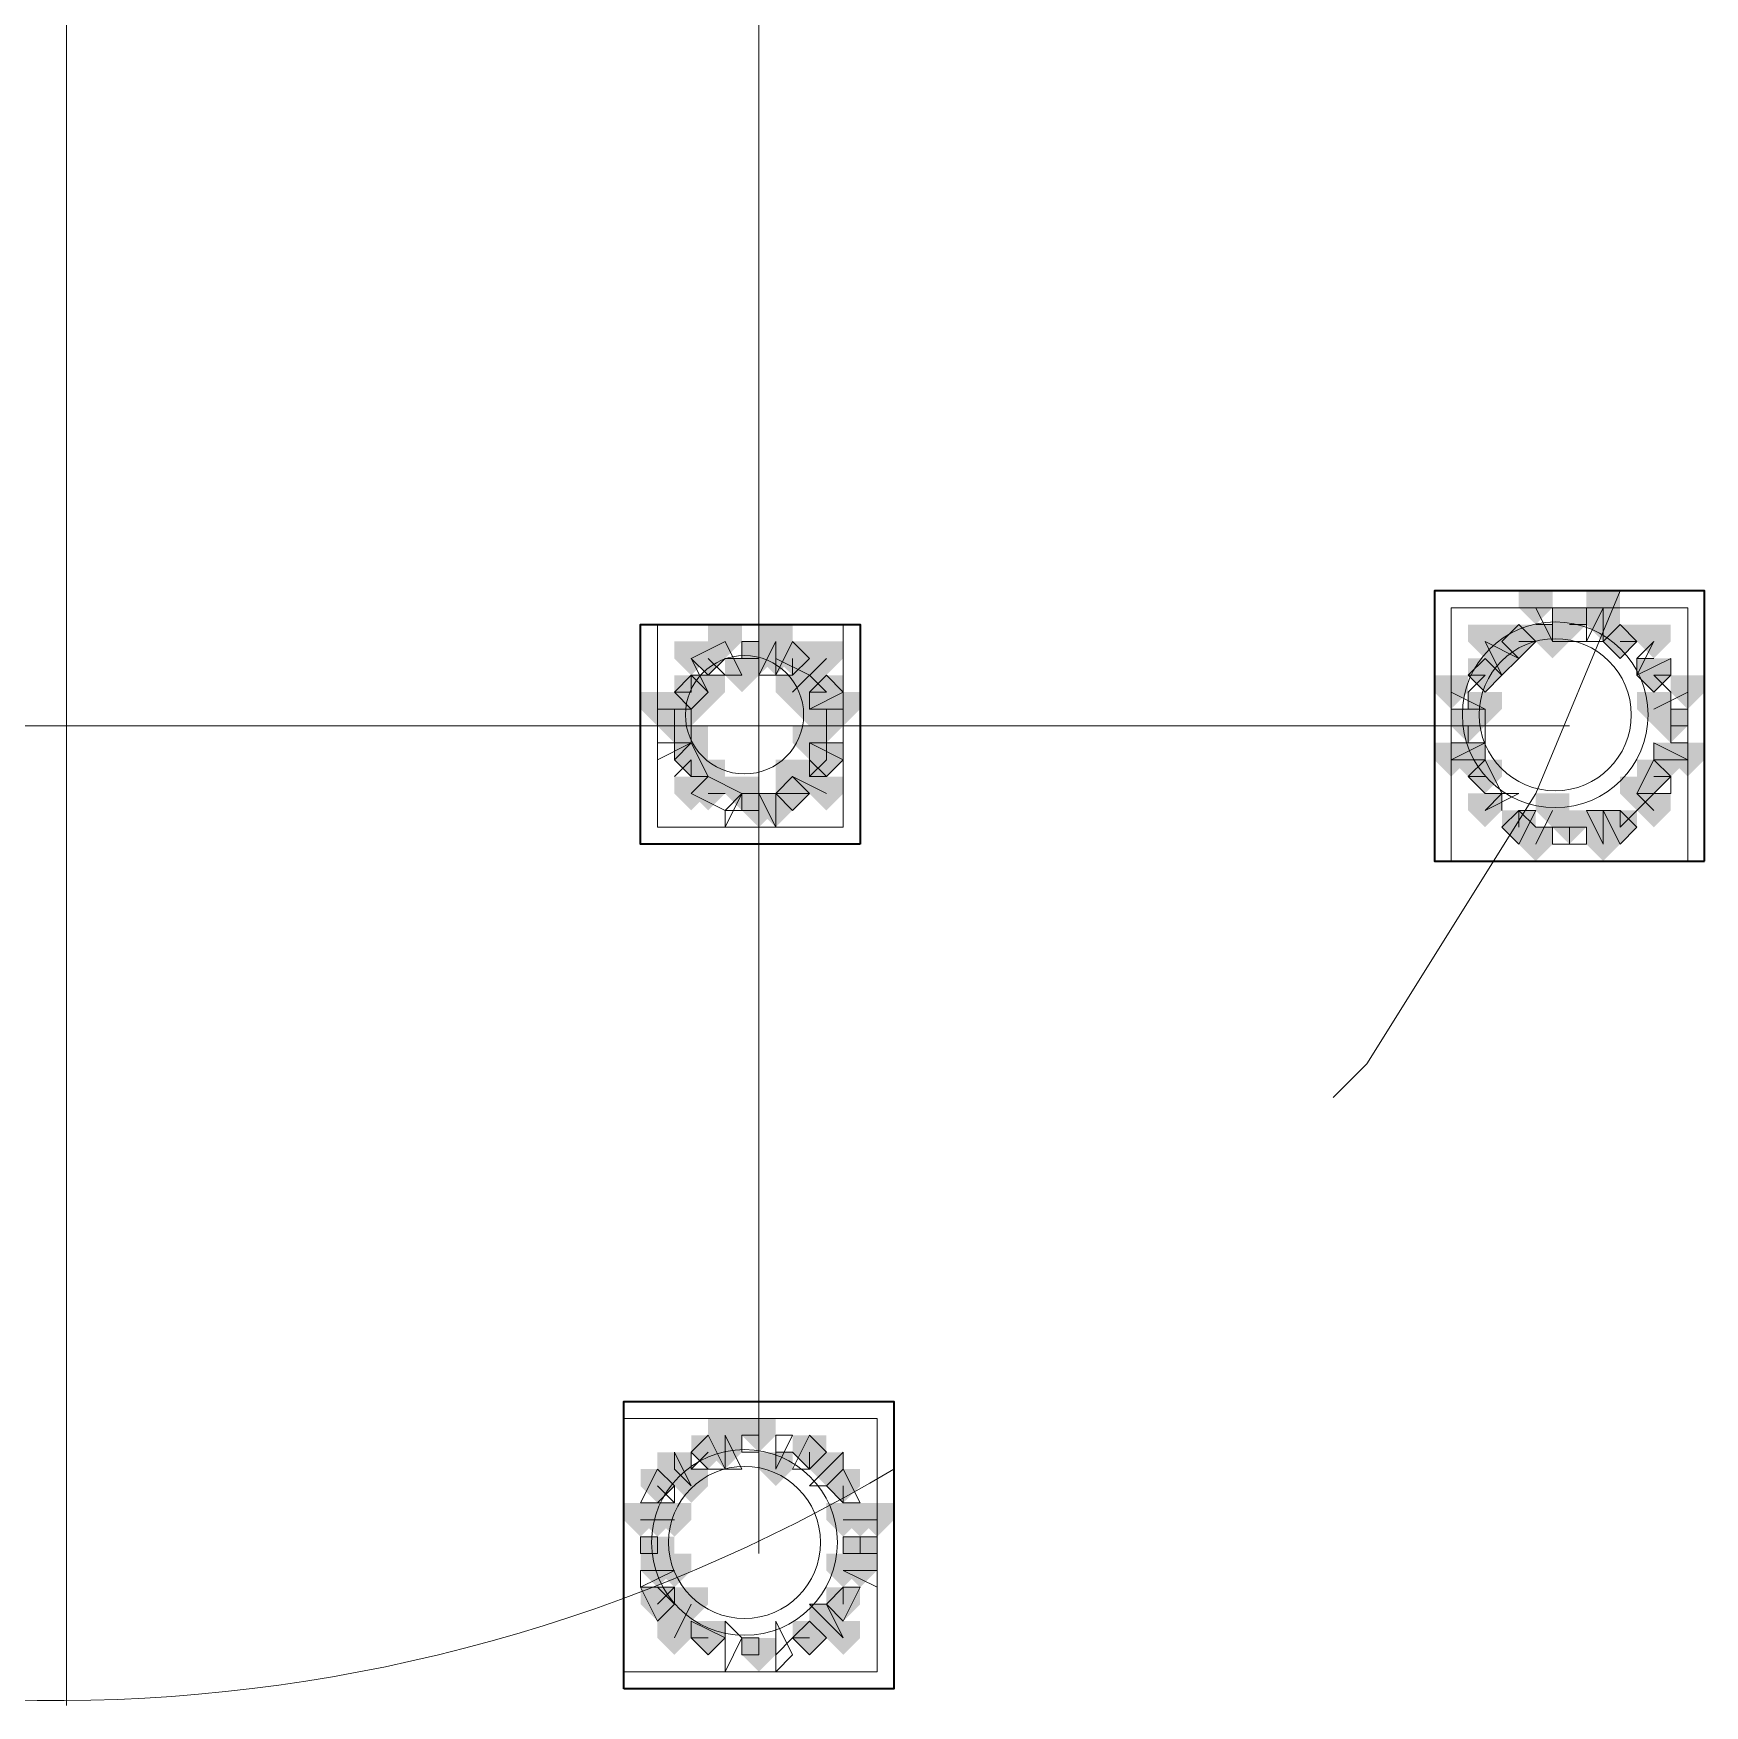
# Model space of a CAD drawing. Header units: millimetres. Extents: x 2315 to 4619, y 1334 to 1897.
# Drawn here: x 4101.92 to 4107.96, y 1548.66 to 1554.71 of the extents above; entities that cross this region are included whole.
import ezdxf

# ---------------------------------------------------------------- set-up
doc = ezdxf.new("R2010")
doc.units = ezdxf.units.MM
for name, color, linetype, true_color in [('PDF_10', 7, 'Continuous', 0x00b85c), ('PDF_AXIS', 7, 'Continuous', 0x00b85c), ('PDF_柱构件', 7, 'Continuous', 0x00b85c), ('PDF_转运站初步方案', 7, 'Continuous', 0x00b85c)]:
    doc.layers.add(name, color=color, linetype=linetype, true_color=true_color)
doc.layers.add('PDF_中心线层', color=1, linetype='Continuous')
doc.layers.add('PDF_粗实线层', color=7, linetype='Continuous')

msp = doc.modelspace()

# ---------------------------------------------------------------- hatches: boundary and pattern name
at = {"layer": 'PDF_10', "transparency": 33554559}
for points in [[(4107.4707, 1552.6298), (4107.4096, 1552.6298), (4107.4096, 1552.5687), (4107.4707, 1552.5076), (4107.5318, 1552.5687), (4107.5318, 1552.6298)], [(4107.4707, 1552.6298), (4107.4096, 1552.6298), (4107.4096, 1552.5687), (4107.4707, 1552.5076), (4107.5318, 1552.5687), (4107.5318, 1552.6298)], [(4107.4707, 1552.6298), (4107.4096, 1552.6298), (4107.4096, 1552.5687), (4107.4707, 1552.5076), (4107.5318, 1552.5687), (4107.5318, 1552.6298)], [(4107.2875, 1552.5687), (4107.2264, 1552.5687), (4107.2264, 1552.5076), (4107.2875, 1552.4466), (4107.3486, 1552.5076), (4107.3486, 1552.5687)], [(4107.2875, 1552.5687), (4107.2264, 1552.5687), (4107.2264, 1552.5076), (4107.2875, 1552.4466), (4107.3486, 1552.5076), (4107.3486, 1552.5687)], [(4107.2875, 1552.5687), (4107.2264, 1552.5687), (4107.2264, 1552.5076), (4107.2875, 1552.4466), (4107.3486, 1552.5076), (4107.3486, 1552.5687)], [(4107.654, 1552.5687), (4107.5929, 1552.5687), (4107.5929, 1552.5076), (4107.654, 1552.4466), (4107.715, 1552.5076), (4107.715, 1552.5687)], [(4107.654, 1552.5687), (4107.5929, 1552.5687), (4107.5929, 1552.5076), (4107.654, 1552.4466), (4107.715, 1552.5076), (4107.715, 1552.5687)], [(4107.654, 1552.5687), (4107.5929, 1552.5687), (4107.5929, 1552.5076), (4107.654, 1552.4466), (4107.715, 1552.5076), (4107.715, 1552.5687)], [(4104.3556, 1552.5076), (4104.2945, 1552.5076), (4104.2945, 1552.4466), (4104.3556, 1552.3855), (4104.4167, 1552.4466), (4104.4167, 1552.5076)], [(4104.3556, 1552.5076), (4104.2945, 1552.5076), (4104.2945, 1552.4466), (4104.3556, 1552.3855), (4104.4167, 1552.4466), (4104.4167, 1552.5076)], [(4104.5388, 1552.5076), (4104.4777, 1552.5076), (4104.4777, 1552.4466), (4104.5388, 1552.3855), (4104.5999, 1552.4466), (4104.5999, 1552.5076)], [(4104.5388, 1552.5076), (4104.4777, 1552.5076), (4104.4777, 1552.4466), (4104.5388, 1552.3855), (4104.5999, 1552.4466), (4104.5999, 1552.5076)], [(4104.661, 1552.5076), (4104.5999, 1552.5076), (4104.5999, 1552.4466), (4104.661, 1552.3855), (4104.7221, 1552.4466), (4104.7221, 1552.5076)], [(4104.661, 1552.5076), (4104.5999, 1552.5076), (4104.5999, 1552.4466), (4104.661, 1552.3855), (4104.7221, 1552.4466), (4104.7221, 1552.5076)], [(4107.1653, 1552.4466), (4107.1042, 1552.4466), (4107.1042, 1552.3855), (4107.1653, 1552.3244), (4107.2264, 1552.3855), (4107.2264, 1552.4466)], [(4107.1653, 1552.4466), (4107.1042, 1552.4466), (4107.1042, 1552.3855), (4107.1653, 1552.3244), (4107.2264, 1552.3855), (4107.2264, 1552.4466)], [(4107.7761, 1552.4466), (4107.715, 1552.4466), (4107.715, 1552.3855), (4107.7761, 1552.3244), (4107.8372, 1552.3855), (4107.8372, 1552.4466)], [(4107.7761, 1552.4466), (4107.715, 1552.4466), (4107.715, 1552.3855), (4107.7761, 1552.3244), (4107.8372, 1552.3855), (4107.8372, 1552.4466)], [(4104.2945, 1552.3855), (4104.2334, 1552.3855), (4104.2334, 1552.3244), (4104.2945, 1552.2633), (4104.3556, 1552.3244), (4104.3556, 1552.3855)], [(4104.2945, 1552.3855), (4104.2334, 1552.3855), (4104.2334, 1552.3244), (4104.2945, 1552.2633), (4104.3556, 1552.3244), (4104.3556, 1552.3855)], [(4104.7832, 1552.3855), (4104.7221, 1552.3855), (4104.7221, 1552.3244), (4104.7832, 1552.2633), (4104.8442, 1552.3244), (4104.8442, 1552.3855)], [(4104.7832, 1552.3855), (4104.7221, 1552.3855), (4104.7221, 1552.3244), (4104.7832, 1552.2633), (4104.8442, 1552.3244), (4104.8442, 1552.3855)], [(4104.2334, 1552.2633), (4104.1723, 1552.2633), (4104.1723, 1552.2022), (4104.2334, 1552.1412), (4104.2945, 1552.2022), (4104.2945, 1552.2633)], [(4104.2334, 1552.2633), (4104.1723, 1552.2633), (4104.1723, 1552.2022), (4104.2334, 1552.1412), (4104.2945, 1552.2022), (4104.2945, 1552.2633)], [(4104.7832, 1552.2633), (4104.7221, 1552.2633), (4104.7221, 1552.2022), (4104.7832, 1552.1412), (4104.8442, 1552.2022), (4104.8442, 1552.2633)], [(4104.7832, 1552.2633), (4104.7221, 1552.2633), (4104.7221, 1552.2022), (4104.7832, 1552.1412), (4104.8442, 1552.2022), (4104.8442, 1552.2633)], [(4107.1042, 1552.2633), (4107.0432, 1552.2633), (4107.0432, 1552.2022), (4107.1042, 1552.1412), (4107.1653, 1552.2022), (4107.1653, 1552.2633)], [(4107.1042, 1552.2633), (4107.0432, 1552.2633), (4107.0432, 1552.2022), (4107.1042, 1552.1412), (4107.1653, 1552.2022), (4107.1653, 1552.2633)], [(4107.1042, 1552.2633), (4107.0432, 1552.2633), (4107.0432, 1552.2022), (4107.1042, 1552.1412), (4107.1653, 1552.2022), (4107.1653, 1552.2633)], [(4107.8372, 1552.2633), (4107.7761, 1552.2633), (4107.7761, 1552.2022), (4107.8372, 1552.1412), (4107.8983, 1552.2022), (4107.8983, 1552.2633)], [(4107.8372, 1552.2633), (4107.7761, 1552.2633), (4107.7761, 1552.2022), (4107.8372, 1552.1412), (4107.8983, 1552.2022), (4107.8983, 1552.2633)], [(4104.2945, 1552.1412), (4104.2334, 1552.1412), (4104.2334, 1552.0801), (4104.2945, 1552.019), (4104.3556, 1552.0801), (4104.3556, 1552.1412)], [(4104.2945, 1552.1412), (4104.2334, 1552.1412), (4104.2334, 1552.0801), (4104.2945, 1552.019), (4104.3556, 1552.0801), (4104.3556, 1552.1412)], [(4104.7832, 1552.1412), (4104.7221, 1552.1412), (4104.7221, 1552.0801), (4104.7832, 1552.019), (4104.8442, 1552.0801), (4104.8442, 1552.1412)], [(4104.7832, 1552.1412), (4104.7221, 1552.1412), (4104.7221, 1552.0801), (4104.7832, 1552.019), (4104.8442, 1552.0801), (4104.8442, 1552.1412)], [(4107.1653, 1552.0801), (4107.1042, 1552.0801), (4107.1042, 1552.019), (4107.1653, 1551.9579), (4107.2264, 1552.019), (4107.2264, 1552.0801)], [(4107.1653, 1552.0801), (4107.1042, 1552.0801), (4107.1042, 1552.019), (4107.1653, 1551.9579), (4107.2264, 1552.019), (4107.2264, 1552.0801)], [(4107.7761, 1552.0801), (4107.715, 1552.0801), (4107.715, 1552.019), (4107.7761, 1551.9579), (4107.8372, 1552.019), (4107.8372, 1552.0801)], [(4107.7761, 1552.0801), (4107.715, 1552.0801), (4107.715, 1552.019), (4107.7761, 1551.9579), (4107.8372, 1552.019), (4107.8372, 1552.0801)], [(4104.3556, 1552.019), (4104.2945, 1552.019), (4104.2945, 1551.9579), (4104.3556, 1551.8968), (4104.4167, 1551.9579), (4104.4167, 1552.019)], [(4104.3556, 1552.019), (4104.2945, 1552.019), (4104.2945, 1551.9579), (4104.3556, 1551.8968), (4104.4167, 1551.9579), (4104.4167, 1552.019)], [(4104.661, 1552.019), (4104.5999, 1552.019), (4104.5999, 1551.9579), (4104.661, 1551.8968), (4104.7221, 1551.9579), (4104.7221, 1552.019)], [(4104.661, 1552.019), (4104.5999, 1552.019), (4104.5999, 1551.9579), (4104.661, 1551.8968), (4104.7221, 1551.9579), (4104.7221, 1552.019)], [(4104.661, 1552.019), (4104.5999, 1552.019), (4104.5999, 1551.9579), (4104.661, 1551.8968), (4104.7221, 1551.9579), (4104.7221, 1552.019)], [(4104.5388, 1551.9579), (4104.4777, 1551.9579), (4104.4777, 1551.8968), (4104.5388, 1551.8357), (4104.5999, 1551.8968), (4104.5999, 1551.9579)], [(4104.5388, 1551.9579), (4104.4777, 1551.9579), (4104.4777, 1551.8968), (4104.5388, 1551.8357), (4104.5999, 1551.8968), (4104.5999, 1551.9579)], [(4107.2875, 1551.8968), (4107.2264, 1551.8968), (4107.2264, 1551.8357), (4107.2875, 1551.7747), (4107.3486, 1551.8357), (4107.3486, 1551.8968)], [(4107.2875, 1551.8968), (4107.2264, 1551.8968), (4107.2264, 1551.8357), (4107.2875, 1551.7747), (4107.3486, 1551.8357), (4107.3486, 1551.8968)], [(4107.4707, 1551.8968), (4107.4096, 1551.8968), (4107.4096, 1551.8357), (4107.4707, 1551.7747), (4107.5318, 1551.8357), (4107.5318, 1551.8968)], [(4107.4707, 1551.8968), (4107.4096, 1551.8968), (4107.4096, 1551.8357), (4107.4707, 1551.7747), (4107.5318, 1551.8357), (4107.5318, 1551.8968)], [(4107.654, 1551.8968), (4107.5929, 1551.8968), (4107.5929, 1551.8357), (4107.654, 1551.7747), (4107.715, 1551.8357), (4107.715, 1551.8968)], [(4107.654, 1551.8968), (4107.5929, 1551.8968), (4107.5929, 1551.8357), (4107.654, 1551.7747), (4107.715, 1551.8357), (4107.715, 1551.8968)], [(4104.5388, 1549.6979), (4104.4777, 1549.6979), (4104.4777, 1549.6368), (4104.5388, 1549.5757), (4104.5999, 1549.6368), (4104.5999, 1549.6979)], [(4104.5388, 1549.6979), (4104.4777, 1549.6979), (4104.4777, 1549.6368), (4104.5388, 1549.5757), (4104.5999, 1549.6368), (4104.5999, 1549.6979)], [(4104.3556, 1549.6368), (4104.2945, 1549.6368), (4104.2945, 1549.5757), (4104.3556, 1549.5147), (4104.4167, 1549.5757), (4104.4167, 1549.6368)], [(4104.3556, 1549.6368), (4104.2945, 1549.6368), (4104.2945, 1549.5757), (4104.3556, 1549.5147), (4104.4167, 1549.5757), (4104.4167, 1549.6368)], [(4104.7221, 1549.6368), (4104.661, 1549.6368), (4104.661, 1549.5757), (4104.7221, 1549.5147), (4104.7832, 1549.5757), (4104.7832, 1549.6368)], [(4104.7221, 1549.6368), (4104.661, 1549.6368), (4104.661, 1549.5757), (4104.7221, 1549.5147), (4104.7832, 1549.5757), (4104.7832, 1549.6368)], [(4104.1723, 1549.5147), (4104.1113, 1549.5147), (4104.1113, 1549.4536), (4104.1723, 1549.3925), (4104.2334, 1549.4536), (4104.2334, 1549.5147)], [(4104.1723, 1549.5147), (4104.1113, 1549.5147), (4104.1113, 1549.4536), (4104.1723, 1549.3925), (4104.2334, 1549.4536), (4104.2334, 1549.5147)], [(4104.8442, 1549.5147), (4104.7832, 1549.5147), (4104.7832, 1549.4536), (4104.8442, 1549.3925), (4104.9053, 1549.4536), (4104.9053, 1549.5147)], [(4104.8442, 1549.5147), (4104.7832, 1549.5147), (4104.7832, 1549.4536), (4104.8442, 1549.3925), (4104.9053, 1549.4536), (4104.9053, 1549.5147)], [(4104.1723, 1549.2703), (4104.1113, 1549.2703), (4104.1113, 1549.2093), (4104.1723, 1549.1482), (4104.2334, 1549.2093), (4104.2334, 1549.2703)], [(4104.1723, 1549.2703), (4104.1113, 1549.2703), (4104.1113, 1549.2093), (4104.1723, 1549.1482), (4104.2334, 1549.2093), (4104.2334, 1549.2703)], [(4104.9053, 1549.2703), (4104.8442, 1549.2703), (4104.8442, 1549.2093), (4104.9053, 1549.1482), (4104.9664, 1549.2093), (4104.9664, 1549.2703)], [(4104.9053, 1549.2703), (4104.8442, 1549.2703), (4104.8442, 1549.2093), (4104.9053, 1549.1482), (4104.9664, 1549.2093), (4104.9664, 1549.2703)], [(4104.1723, 1549.0871), (4104.1113, 1549.0871), (4104.1113, 1549.026), (4104.1723, 1548.9649), (4104.2334, 1549.026), (4104.2334, 1549.0871)], [(4104.1723, 1549.0871), (4104.1113, 1549.0871), (4104.1113, 1549.026), (4104.1723, 1548.9649), (4104.2334, 1549.026), (4104.2334, 1549.0871)], [(4104.8442, 1549.0871), (4104.7832, 1549.0871), (4104.7832, 1549.026), (4104.8442, 1548.9649), (4104.9053, 1549.026), (4104.9053, 1549.0871)], [(4104.8442, 1549.0871), (4104.7832, 1549.0871), (4104.7832, 1549.026), (4104.8442, 1548.9649), (4104.9053, 1549.026), (4104.9053, 1549.0871)], [(4104.3556, 1548.9649), (4104.2945, 1548.9649), (4104.2945, 1548.9039), (4104.3556, 1548.8428), (4104.4167, 1548.9039), (4104.4167, 1548.9649)], [(4104.3556, 1548.9649), (4104.2945, 1548.9649), (4104.2945, 1548.9039), (4104.3556, 1548.8428), (4104.4167, 1548.9039), (4104.4167, 1548.9649)], [(4104.7221, 1548.9649), (4104.661, 1548.9649), (4104.661, 1548.9039), (4104.7221, 1548.8428), (4104.7832, 1548.9039), (4104.7832, 1548.9649)], [(4104.7221, 1548.9649), (4104.661, 1548.9649), (4104.661, 1548.9039), (4104.7221, 1548.8428), (4104.7832, 1548.9039), (4104.7832, 1548.9649)], [(4104.7221, 1548.9649), (4104.661, 1548.9649), (4104.661, 1548.9039), (4104.7221, 1548.8428), (4104.7832, 1548.9039), (4104.7832, 1548.9649)], [(4104.5388, 1548.9039), (4104.4777, 1548.9039), (4104.4777, 1548.8428), (4104.5388, 1548.7817), (4104.5999, 1548.8428), (4104.5999, 1548.9039)], [(4104.5388, 1548.9039), (4104.4777, 1548.9039), (4104.4777, 1548.8428), (4104.5388, 1548.7817), (4104.5999, 1548.8428), (4104.5999, 1548.9039)]]:
    msp.add_hatch(color=256, dxfattribs=at).paths.add_polyline_path(points)
at = {"layer": 'PDF_柱构件', "transparency": 33554559}
for points in [[(4107.3486, 1552.6909), (4107.2875, 1552.6909), (4107.2875, 1552.6298), (4107.3486, 1552.5687), (4107.4096, 1552.6298), (4107.4096, 1552.6909)], [(4107.5929, 1552.6909), (4107.5318, 1552.6909), (4107.5318, 1552.6298), (4107.5929, 1552.5687), (4107.654, 1552.6298), (4107.654, 1552.6909)], [(4107.5929, 1552.6298), (4107.5318, 1552.6298), (4107.5318, 1552.5687), (4107.5929, 1552.5076), (4107.654, 1552.5687), (4107.654, 1552.6298)], [(4104.4167, 1552.5687), (4104.3556, 1552.5687), (4104.3556, 1552.5076), (4104.4167, 1552.4466), (4104.4777, 1552.5076), (4104.4777, 1552.5687)], [(4104.5999, 1552.5687), (4104.5388, 1552.5687), (4104.5388, 1552.5076), (4104.5999, 1552.4466), (4104.661, 1552.5076), (4104.661, 1552.5687)], [(4107.1653, 1552.5687), (4107.1042, 1552.5687), (4107.1042, 1552.5076), (4107.1653, 1552.4466), (4107.2264, 1552.5076), (4107.2264, 1552.5687)], [(4107.4096, 1552.5687), (4107.3486, 1552.5687), (4107.3486, 1552.5076), (4107.4096, 1552.4466), (4107.4707, 1552.5076), (4107.4707, 1552.5687)], [(4107.7761, 1552.5687), (4107.715, 1552.5687), (4107.715, 1552.5076), (4107.7761, 1552.4466), (4107.8372, 1552.5076), (4107.8372, 1552.5687)], [(4104.2945, 1552.5076), (4104.2334, 1552.5076), (4104.2334, 1552.4466), (4104.2945, 1552.3855), (4104.3556, 1552.4466), (4104.3556, 1552.5076)], [(4104.5999, 1552.5076), (4104.5388, 1552.5076), (4104.5388, 1552.4466), (4104.5999, 1552.3855), (4104.661, 1552.4466), (4104.661, 1552.5076)], [(4104.7832, 1552.5076), (4104.7221, 1552.5076), (4104.7221, 1552.4466), (4104.7832, 1552.3855), (4104.8442, 1552.4466), (4104.8442, 1552.5076)], [(4107.2264, 1552.5076), (4107.1653, 1552.5076), (4107.1653, 1552.4466), (4107.2264, 1552.3855), (4107.2875, 1552.4466), (4107.2875, 1552.5076)], [(4104.4777, 1552.4466), (4104.4167, 1552.4466), (4104.4167, 1552.3855), (4104.4777, 1552.3244), (4104.5388, 1552.3855), (4104.5388, 1552.4466)], [(4104.7221, 1552.4466), (4104.661, 1552.4466), (4104.661, 1552.3855), (4104.7221, 1552.3244), (4104.7832, 1552.3855), (4104.7832, 1552.4466)], [(4104.3556, 1552.3855), (4104.2945, 1552.3855), (4104.2945, 1552.3244), (4104.3556, 1552.2633), (4104.4167, 1552.3244), (4104.4167, 1552.3855)], [(4104.661, 1552.3855), (4104.5999, 1552.3855), (4104.5999, 1552.3244), (4104.661, 1552.2633), (4104.7221, 1552.3244), (4104.7221, 1552.3855)], [(4107.0432, 1552.3855), (4106.9821, 1552.3855), (4106.9821, 1552.3244), (4107.0432, 1552.2633), (4107.1042, 1552.3244), (4107.1042, 1552.3855)], [(4107.8983, 1552.3855), (4107.8372, 1552.3855), (4107.8372, 1552.3244), (4107.8983, 1552.2633), (4107.9594, 1552.3244), (4107.9594, 1552.3855)], [(4104.1723, 1552.3244), (4104.1113, 1552.3244), (4104.1113, 1552.2633), (4104.1723, 1552.2022), (4104.2334, 1552.2633), (4104.2334, 1552.3244)], [(4104.2334, 1552.3244), (4104.1723, 1552.3244), (4104.1723, 1552.2633), (4104.2334, 1552.2022), (4104.2945, 1552.2633), (4104.2945, 1552.3244)], [(4104.2945, 1552.3244), (4104.2334, 1552.3244), (4104.2334, 1552.2633), (4104.2945, 1552.2022), (4104.3556, 1552.2633), (4104.3556, 1552.3244)], [(4104.7221, 1552.3244), (4104.661, 1552.3244), (4104.661, 1552.2633), (4104.7221, 1552.2022), (4104.7832, 1552.2633), (4104.7832, 1552.3244)], [(4104.7832, 1552.3244), (4104.7221, 1552.3244), (4104.7221, 1552.2633), (4104.7832, 1552.2022), (4104.8442, 1552.2633), (4104.8442, 1552.3244)], [(4104.8442, 1552.3244), (4104.7832, 1552.3244), (4104.7832, 1552.2633), (4104.8442, 1552.2022), (4104.9053, 1552.2633), (4104.9053, 1552.3244)], [(4107.1653, 1552.3244), (4107.1042, 1552.3244), (4107.1042, 1552.2633), (4107.1653, 1552.2022), (4107.2264, 1552.2633), (4107.2264, 1552.3244)], [(4107.7761, 1552.3244), (4107.715, 1552.3244), (4107.715, 1552.2633), (4107.7761, 1552.2022), (4107.8372, 1552.2633), (4107.8372, 1552.3244)], [(4104.2945, 1552.2022), (4104.2334, 1552.2022), (4104.2334, 1552.1412), (4104.2945, 1552.0801), (4104.3556, 1552.1412), (4104.3556, 1552.2022)], [(4104.7221, 1552.2022), (4104.661, 1552.2022), (4104.661, 1552.1412), (4104.7221, 1552.0801), (4104.7832, 1552.1412), (4104.7832, 1552.2022)], [(4107.0432, 1552.1412), (4106.9821, 1552.1412), (4106.9821, 1552.0801), (4107.0432, 1552.019), (4107.1042, 1552.0801), (4107.1042, 1552.1412)], [(4107.1042, 1552.1412), (4107.0432, 1552.1412), (4107.0432, 1552.0801), (4107.1042, 1552.019), (4107.1653, 1552.0801), (4107.1653, 1552.1412)], [(4107.8372, 1552.1412), (4107.7761, 1552.1412), (4107.7761, 1552.0801), (4107.8372, 1552.019), (4107.8983, 1552.0801), (4107.8983, 1552.1412)], [(4107.8983, 1552.1412), (4107.8372, 1552.1412), (4107.8372, 1552.0801), (4107.8983, 1552.019), (4107.9594, 1552.0801), (4107.9594, 1552.1412)], [(4104.3556, 1552.0801), (4104.2945, 1552.0801), (4104.2945, 1552.019), (4104.3556, 1551.9579), (4104.4167, 1552.019), (4104.4167, 1552.0801)], [(4104.661, 1552.0801), (4104.5999, 1552.0801), (4104.5999, 1552.019), (4104.661, 1551.9579), (4104.7221, 1552.019), (4104.7221, 1552.0801)], [(4104.7221, 1552.0801), (4104.661, 1552.0801), (4104.661, 1552.019), (4104.7221, 1551.9579), (4104.7832, 1552.019), (4104.7832, 1552.0801)], [(4104.2945, 1552.019), (4104.2334, 1552.019), (4104.2334, 1551.9579), (4104.2945, 1551.8968), (4104.3556, 1551.9579), (4104.3556, 1552.019)], [(4104.4777, 1552.019), (4104.4167, 1552.019), (4104.4167, 1551.9579), (4104.4777, 1551.8968), (4104.5388, 1551.9579), (4104.5388, 1552.019)], [(4104.7832, 1552.019), (4104.7221, 1552.019), (4104.7221, 1551.9579), (4104.7832, 1551.8968), (4104.8442, 1551.9579), (4104.8442, 1552.019)], [(4107.715, 1552.019), (4107.654, 1552.019), (4107.654, 1551.9579), (4107.715, 1551.8968), (4107.7761, 1551.9579), (4107.7761, 1552.019)], [(4104.5999, 1551.9579), (4104.5388, 1551.9579), (4104.5388, 1551.8968), (4104.5999, 1551.8357), (4104.661, 1551.8968), (4104.661, 1551.9579)], [(4107.1653, 1551.9579), (4107.1042, 1551.9579), (4107.1042, 1551.8968), (4107.1653, 1551.8357), (4107.2264, 1551.8968), (4107.2264, 1551.9579)], [(4107.4096, 1551.9579), (4107.3486, 1551.9579), (4107.3486, 1551.8968), (4107.4096, 1551.8357), (4107.4707, 1551.8968), (4107.4707, 1551.9579)], [(4107.7761, 1551.9579), (4107.715, 1551.9579), (4107.715, 1551.8968), (4107.7761, 1551.8357), (4107.8372, 1551.8968), (4107.8372, 1551.9579)], [(4107.5929, 1551.8968), (4107.5318, 1551.8968), (4107.5318, 1551.8357), (4107.5929, 1551.7747), (4107.654, 1551.8357), (4107.654, 1551.8968)], [(4107.3486, 1551.8357), (4107.2875, 1551.8357), (4107.2875, 1551.7747), (4107.3486, 1551.7136), (4107.4096, 1551.7747), (4107.4096, 1551.8357)], [(4107.5929, 1551.8357), (4107.5318, 1551.8357), (4107.5318, 1551.7747), (4107.5929, 1551.7136), (4107.654, 1551.7747), (4107.654, 1551.8357)], [(4104.4167, 1549.6979), (4104.3556, 1549.6979), (4104.3556, 1549.6368), (4104.4167, 1549.5757), (4104.4777, 1549.6368), (4104.4777, 1549.6979)], [(4104.4167, 1549.6368), (4104.3556, 1549.6368), (4104.3556, 1549.5757), (4104.4167, 1549.5147), (4104.4777, 1549.5757), (4104.4777, 1549.6368)], [(4104.2334, 1549.5757), (4104.1723, 1549.5757), (4104.1723, 1549.5147), (4104.2334, 1549.4536), (4104.2945, 1549.5147), (4104.2945, 1549.5757)], [(4104.5999, 1549.5757), (4104.5388, 1549.5757), (4104.5388, 1549.5147), (4104.5999, 1549.4536), (4104.661, 1549.5147), (4104.661, 1549.5757)], [(4104.7832, 1549.5757), (4104.7221, 1549.5757), (4104.7221, 1549.5147), (4104.7832, 1549.4536), (4104.8442, 1549.5147), (4104.8442, 1549.5757)], [(4104.2945, 1549.5147), (4104.2334, 1549.5147), (4104.2334, 1549.4536), (4104.2945, 1549.3925), (4104.3556, 1549.4536), (4104.3556, 1549.5147)], [(4104.1113, 1549.3925), (4104.0502, 1549.3925), (4104.0502, 1549.3314), (4104.1113, 1549.2703), (4104.1723, 1549.3314), (4104.1723, 1549.3925)], [(4104.1723, 1549.3925), (4104.1113, 1549.3925), (4104.1113, 1549.3314), (4104.1723, 1549.2703), (4104.2334, 1549.3314), (4104.2334, 1549.3925)], [(4104.2334, 1549.3925), (4104.1723, 1549.3925), (4104.1723, 1549.3314), (4104.2334, 1549.2703), (4104.2945, 1549.3314), (4104.2945, 1549.3925)], [(4104.8442, 1549.3925), (4104.7832, 1549.3925), (4104.7832, 1549.3314), (4104.8442, 1549.2703), (4104.9053, 1549.3314), (4104.9053, 1549.3925)], [(4104.9053, 1549.3925), (4104.8442, 1549.3925), (4104.8442, 1549.3314), (4104.9053, 1549.2703), (4104.9664, 1549.3314), (4104.9664, 1549.3925)], [(4104.9664, 1549.3925), (4104.9053, 1549.3925), (4104.9053, 1549.3314), (4104.9664, 1549.2703), (4105.0275, 1549.3314), (4105.0275, 1549.3925)], [(4104.1723, 1549.2093), (4104.1113, 1549.2093), (4104.1113, 1549.1482), (4104.1723, 1549.0871), (4104.2334, 1549.1482), (4104.2334, 1549.2093)], [(4104.2334, 1549.2093), (4104.1723, 1549.2093), (4104.1723, 1549.1482), (4104.2334, 1549.0871), (4104.2945, 1549.1482), (4104.2945, 1549.2093)], [(4104.8442, 1549.2093), (4104.7832, 1549.2093), (4104.7832, 1549.1482), (4104.8442, 1549.0871), (4104.9053, 1549.1482), (4104.9053, 1549.2093)], [(4104.9053, 1549.2093), (4104.8442, 1549.2093), (4104.8442, 1549.1482), (4104.9053, 1549.0871), (4104.9664, 1549.1482), (4104.9664, 1549.2093)], [(4104.2945, 1549.0871), (4104.2334, 1549.0871), (4104.2334, 1549.026), (4104.2945, 1548.9649), (4104.3556, 1549.026), (4104.3556, 1549.0871)], [(4104.2334, 1549.026), (4104.1723, 1549.026), (4104.1723, 1548.9649), (4104.2334, 1548.9039), (4104.2945, 1548.9649), (4104.2945, 1549.026)], [(4104.7832, 1549.026), (4104.7221, 1549.026), (4104.7221, 1548.9649), (4104.7832, 1548.9039), (4104.8442, 1548.9649), (4104.8442, 1549.026)], [(4104.2334, 1548.9649), (4104.1723, 1548.9649), (4104.1723, 1548.9039), (4104.2334, 1548.8428), (4104.2945, 1548.9039), (4104.2945, 1548.9649)], [(4104.8442, 1548.9649), (4104.7832, 1548.9649), (4104.7832, 1548.9039), (4104.8442, 1548.8428), (4104.9053, 1548.9039), (4104.9053, 1548.9649)]]:
    msp.add_hatch(color=256, dxfattribs=at).paths.add_polyline_path(points)
at = {"layer": 'PDF_转运站初步方案', "transparency": 33554559}
for points in [[(4107.4707, 1552.6298), (4107.4096, 1552.6298), (4107.4096, 1552.5687), (4107.4707, 1552.5076), (4107.5318, 1552.5687), (4107.5318, 1552.6298)], [(4107.4707, 1552.6298), (4107.4096, 1552.6298), (4107.4096, 1552.5687), (4107.4707, 1552.5076), (4107.5318, 1552.5687), (4107.5318, 1552.6298)], [(4107.2875, 1552.5687), (4107.2264, 1552.5687), (4107.2264, 1552.5076), (4107.2875, 1552.4466), (4107.3486, 1552.5076), (4107.3486, 1552.5687)], [(4107.2875, 1552.5687), (4107.2264, 1552.5687), (4107.2264, 1552.5076), (4107.2875, 1552.4466), (4107.3486, 1552.5076), (4107.3486, 1552.5687)], [(4107.654, 1552.5687), (4107.5929, 1552.5687), (4107.5929, 1552.5076), (4107.654, 1552.4466), (4107.715, 1552.5076), (4107.715, 1552.5687)], [(4107.654, 1552.5687), (4107.5929, 1552.5687), (4107.5929, 1552.5076), (4107.654, 1552.4466), (4107.715, 1552.5076), (4107.715, 1552.5687)], [(4104.3556, 1552.5076), (4104.2945, 1552.5076), (4104.2945, 1552.4466), (4104.3556, 1552.3855), (4104.4167, 1552.4466), (4104.4167, 1552.5076)], [(4104.3556, 1552.5076), (4104.2945, 1552.5076), (4104.2945, 1552.4466), (4104.3556, 1552.3855), (4104.4167, 1552.4466), (4104.4167, 1552.5076)], [(4104.5388, 1552.5076), (4104.4777, 1552.5076), (4104.4777, 1552.4466), (4104.5388, 1552.3855), (4104.5999, 1552.4466), (4104.5999, 1552.5076)], [(4104.5388, 1552.5076), (4104.4777, 1552.5076), (4104.4777, 1552.4466), (4104.5388, 1552.3855), (4104.5999, 1552.4466), (4104.5999, 1552.5076)], [(4104.661, 1552.5076), (4104.5999, 1552.5076), (4104.5999, 1552.4466), (4104.661, 1552.3855), (4104.7221, 1552.4466), (4104.7221, 1552.5076)], [(4104.661, 1552.5076), (4104.5999, 1552.5076), (4104.5999, 1552.4466), (4104.661, 1552.3855), (4104.7221, 1552.4466), (4104.7221, 1552.5076)], [(4107.1653, 1552.4466), (4107.1042, 1552.4466), (4107.1042, 1552.3855), (4107.1653, 1552.3244), (4107.2264, 1552.3855), (4107.2264, 1552.4466)], [(4107.1653, 1552.4466), (4107.1042, 1552.4466), (4107.1042, 1552.3855), (4107.1653, 1552.3244), (4107.2264, 1552.3855), (4107.2264, 1552.4466)], [(4107.7761, 1552.4466), (4107.715, 1552.4466), (4107.715, 1552.3855), (4107.7761, 1552.3244), (4107.8372, 1552.3855), (4107.8372, 1552.4466)], [(4107.7761, 1552.4466), (4107.715, 1552.4466), (4107.715, 1552.3855), (4107.7761, 1552.3244), (4107.8372, 1552.3855), (4107.8372, 1552.4466)], [(4104.2945, 1552.3855), (4104.2334, 1552.3855), (4104.2334, 1552.3244), (4104.2945, 1552.2633), (4104.3556, 1552.3244), (4104.3556, 1552.3855)], [(4104.2945, 1552.3855), (4104.2334, 1552.3855), (4104.2334, 1552.3244), (4104.2945, 1552.2633), (4104.3556, 1552.3244), (4104.3556, 1552.3855)], [(4104.7832, 1552.3855), (4104.7221, 1552.3855), (4104.7221, 1552.3244), (4104.7832, 1552.2633), (4104.8442, 1552.3244), (4104.8442, 1552.3855)], [(4104.7832, 1552.3855), (4104.7221, 1552.3855), (4104.7221, 1552.3244), (4104.7832, 1552.2633), (4104.8442, 1552.3244), (4104.8442, 1552.3855)], [(4104.2334, 1552.2633), (4104.1723, 1552.2633), (4104.1723, 1552.2022), (4104.2334, 1552.1412), (4104.2945, 1552.2022), (4104.2945, 1552.2633)], [(4104.2334, 1552.2633), (4104.1723, 1552.2633), (4104.1723, 1552.2022), (4104.2334, 1552.1412), (4104.2945, 1552.2022), (4104.2945, 1552.2633)], [(4104.7832, 1552.2633), (4104.7221, 1552.2633), (4104.7221, 1552.2022), (4104.7832, 1552.1412), (4104.8442, 1552.2022), (4104.8442, 1552.2633)], [(4104.7832, 1552.2633), (4104.7221, 1552.2633), (4104.7221, 1552.2022), (4104.7832, 1552.1412), (4104.8442, 1552.2022), (4104.8442, 1552.2633)], [(4107.1042, 1552.2633), (4107.0432, 1552.2633), (4107.0432, 1552.2022), (4107.1042, 1552.1412), (4107.1653, 1552.2022), (4107.1653, 1552.2633)], [(4107.1042, 1552.2633), (4107.0432, 1552.2633), (4107.0432, 1552.2022), (4107.1042, 1552.1412), (4107.1653, 1552.2022), (4107.1653, 1552.2633)], [(4107.8372, 1552.2633), (4107.7761, 1552.2633), (4107.7761, 1552.2022), (4107.8372, 1552.1412), (4107.8983, 1552.2022), (4107.8983, 1552.2633)], [(4107.8372, 1552.2633), (4107.7761, 1552.2633), (4107.7761, 1552.2022), (4107.8372, 1552.1412), (4107.8983, 1552.2022), (4107.8983, 1552.2633)], [(4104.2945, 1552.1412), (4104.2334, 1552.1412), (4104.2334, 1552.0801), (4104.2945, 1552.019), (4104.3556, 1552.0801), (4104.3556, 1552.1412)], [(4104.2945, 1552.1412), (4104.2334, 1552.1412), (4104.2334, 1552.0801), (4104.2945, 1552.019), (4104.3556, 1552.0801), (4104.3556, 1552.1412)], [(4104.7832, 1552.1412), (4104.7221, 1552.1412), (4104.7221, 1552.0801), (4104.7832, 1552.019), (4104.8442, 1552.0801), (4104.8442, 1552.1412)], [(4104.7832, 1552.1412), (4104.7221, 1552.1412), (4104.7221, 1552.0801), (4104.7832, 1552.019), (4104.8442, 1552.0801), (4104.8442, 1552.1412)], [(4107.1653, 1552.0801), (4107.1042, 1552.0801), (4107.1042, 1552.019), (4107.1653, 1551.9579), (4107.2264, 1552.019), (4107.2264, 1552.0801)], [(4107.1653, 1552.0801), (4107.1042, 1552.0801), (4107.1042, 1552.019), (4107.1653, 1551.9579), (4107.2264, 1552.019), (4107.2264, 1552.0801)], [(4107.7761, 1552.0801), (4107.715, 1552.0801), (4107.715, 1552.019), (4107.7761, 1551.9579), (4107.8372, 1552.019), (4107.8372, 1552.0801)], [(4107.7761, 1552.0801), (4107.715, 1552.0801), (4107.715, 1552.019), (4107.7761, 1551.9579), (4107.8372, 1552.019), (4107.8372, 1552.0801)], [(4104.3556, 1552.019), (4104.2945, 1552.019), (4104.2945, 1551.9579), (4104.3556, 1551.8968), (4104.4167, 1551.9579), (4104.4167, 1552.019)], [(4104.3556, 1552.019), (4104.2945, 1552.019), (4104.2945, 1551.9579), (4104.3556, 1551.8968), (4104.4167, 1551.9579), (4104.4167, 1552.019)], [(4104.661, 1552.019), (4104.5999, 1552.019), (4104.5999, 1551.9579), (4104.661, 1551.8968), (4104.7221, 1551.9579), (4104.7221, 1552.019)], [(4104.661, 1552.019), (4104.5999, 1552.019), (4104.5999, 1551.9579), (4104.661, 1551.8968), (4104.7221, 1551.9579), (4104.7221, 1552.019)], [(4104.5388, 1551.9579), (4104.4777, 1551.9579), (4104.4777, 1551.8968), (4104.5388, 1551.8357), (4104.5999, 1551.8968), (4104.5999, 1551.9579)], [(4104.5388, 1551.9579), (4104.4777, 1551.9579), (4104.4777, 1551.8968), (4104.5388, 1551.8357), (4104.5999, 1551.8968), (4104.5999, 1551.9579)], [(4107.2875, 1551.8968), (4107.2264, 1551.8968), (4107.2264, 1551.8357), (4107.2875, 1551.7747), (4107.3486, 1551.8357), (4107.3486, 1551.8968)], [(4107.2875, 1551.8968), (4107.2264, 1551.8968), (4107.2264, 1551.8357), (4107.2875, 1551.7747), (4107.3486, 1551.8357), (4107.3486, 1551.8968)], [(4107.4707, 1551.8968), (4107.4096, 1551.8968), (4107.4096, 1551.8357), (4107.4707, 1551.7747), (4107.5318, 1551.8357), (4107.5318, 1551.8968)], [(4107.4707, 1551.8968), (4107.4096, 1551.8968), (4107.4096, 1551.8357), (4107.4707, 1551.7747), (4107.5318, 1551.8357), (4107.5318, 1551.8968)], [(4107.654, 1551.8968), (4107.5929, 1551.8968), (4107.5929, 1551.8357), (4107.654, 1551.7747), (4107.715, 1551.8357), (4107.715, 1551.8968)], [(4107.654, 1551.8968), (4107.5929, 1551.8968), (4107.5929, 1551.8357), (4107.654, 1551.7747), (4107.715, 1551.8357), (4107.715, 1551.8968)], [(4104.5388, 1549.6979), (4104.4777, 1549.6979), (4104.4777, 1549.6368), (4104.5388, 1549.5757), (4104.5999, 1549.6368), (4104.5999, 1549.6979)], [(4104.5388, 1549.6979), (4104.4777, 1549.6979), (4104.4777, 1549.6368), (4104.5388, 1549.5757), (4104.5999, 1549.6368), (4104.5999, 1549.6979)], [(4104.3556, 1549.6368), (4104.2945, 1549.6368), (4104.2945, 1549.5757), (4104.3556, 1549.5147), (4104.4167, 1549.5757), (4104.4167, 1549.6368)], [(4104.3556, 1549.6368), (4104.2945, 1549.6368), (4104.2945, 1549.5757), (4104.3556, 1549.5147), (4104.4167, 1549.5757), (4104.4167, 1549.6368)], [(4104.7221, 1549.6368), (4104.661, 1549.6368), (4104.661, 1549.5757), (4104.7221, 1549.5147), (4104.7832, 1549.5757), (4104.7832, 1549.6368)], [(4104.7221, 1549.6368), (4104.661, 1549.6368), (4104.661, 1549.5757), (4104.7221, 1549.5147), (4104.7832, 1549.5757), (4104.7832, 1549.6368)], [(4104.1723, 1549.5147), (4104.1113, 1549.5147), (4104.1113, 1549.4536), (4104.1723, 1549.3925), (4104.2334, 1549.4536), (4104.2334, 1549.5147)], [(4104.1723, 1549.5147), (4104.1113, 1549.5147), (4104.1113, 1549.4536), (4104.1723, 1549.3925), (4104.2334, 1549.4536), (4104.2334, 1549.5147)], [(4104.8442, 1549.5147), (4104.7832, 1549.5147), (4104.7832, 1549.4536), (4104.8442, 1549.3925), (4104.9053, 1549.4536), (4104.9053, 1549.5147)], [(4104.8442, 1549.5147), (4104.7832, 1549.5147), (4104.7832, 1549.4536), (4104.8442, 1549.3925), (4104.9053, 1549.4536), (4104.9053, 1549.5147)], [(4104.1723, 1549.2703), (4104.1113, 1549.2703), (4104.1113, 1549.2093), (4104.1723, 1549.1482), (4104.2334, 1549.2093), (4104.2334, 1549.2703)], [(4104.1723, 1549.2703), (4104.1113, 1549.2703), (4104.1113, 1549.2093), (4104.1723, 1549.1482), (4104.2334, 1549.2093), (4104.2334, 1549.2703)], [(4104.9053, 1549.2703), (4104.8442, 1549.2703), (4104.8442, 1549.2093), (4104.9053, 1549.1482), (4104.9664, 1549.2093), (4104.9664, 1549.2703)], [(4104.9053, 1549.2703), (4104.8442, 1549.2703), (4104.8442, 1549.2093), (4104.9053, 1549.1482), (4104.9664, 1549.2093), (4104.9664, 1549.2703)], [(4104.1723, 1549.0871), (4104.1113, 1549.0871), (4104.1113, 1549.026), (4104.1723, 1548.9649), (4104.2334, 1549.026), (4104.2334, 1549.0871)], [(4104.1723, 1549.0871), (4104.1113, 1549.0871), (4104.1113, 1549.026), (4104.1723, 1548.9649), (4104.2334, 1549.026), (4104.2334, 1549.0871)], [(4104.8442, 1549.0871), (4104.7832, 1549.0871), (4104.7832, 1549.026), (4104.8442, 1548.9649), (4104.9053, 1549.026), (4104.9053, 1549.0871)], [(4104.8442, 1549.0871), (4104.7832, 1549.0871), (4104.7832, 1549.026), (4104.8442, 1548.9649), (4104.9053, 1549.026), (4104.9053, 1549.0871)], [(4104.3556, 1548.9649), (4104.2945, 1548.9649), (4104.2945, 1548.9039), (4104.3556, 1548.8428), (4104.4167, 1548.9039), (4104.4167, 1548.9649)], [(4104.3556, 1548.9649), (4104.2945, 1548.9649), (4104.2945, 1548.9039), (4104.3556, 1548.8428), (4104.4167, 1548.9039), (4104.4167, 1548.9649)], [(4104.7221, 1548.9649), (4104.661, 1548.9649), (4104.661, 1548.9039), (4104.7221, 1548.8428), (4104.7832, 1548.9039), (4104.7832, 1548.9649)], [(4104.7221, 1548.9649), (4104.661, 1548.9649), (4104.661, 1548.9039), (4104.7221, 1548.8428), (4104.7832, 1548.9039), (4104.7832, 1548.9649)], [(4104.5388, 1548.9039), (4104.4777, 1548.9039), (4104.4777, 1548.8428), (4104.5388, 1548.7817), (4104.5999, 1548.8428), (4104.5999, 1548.9039)], [(4104.5388, 1548.9039), (4104.4777, 1548.9039), (4104.4777, 1548.8428), (4104.5388, 1548.7817), (4104.5999, 1548.8428), (4104.5999, 1548.9039)]]:
    msp.add_hatch(color=256, dxfattribs=at).paths.add_polyline_path(points)

# ---------------------------------------------------------------- linework, layer by layer
at = {"layer": 'PDF_10', "lineweight": 18}
for points in [[(4107.4707, 1552.5687), (4107.5318, 1552.5687)], [(4104.4777, 1552.4466), (4104.5388, 1552.4466), (4104.5388, 1552.5076)], [(4107.2875, 1552.5076), (4107.3486, 1552.5076)], [(4107.654, 1552.5076), (4107.715, 1552.5076)], [(4104.3556, 1552.3855), (4104.4167, 1552.4466)], [(4104.4167, 1552.3855), (4104.3556, 1552.4466)], [(4104.5999, 1552.4466), (4104.7221, 1552.3855), (4104.7832, 1552.3244), (4104.7221, 1552.3244)], [(4104.661, 1552.3855), (4104.661, 1552.4466)], [(4104.2334, 1552.3244), (4104.2945, 1552.3244), (4104.2945, 1552.3855)], [(4107.1042, 1552.3244), (4107.1653, 1552.3855), (4107.1042, 1552.3855)], [(4107.8372, 1552.3855), (4107.7761, 1552.3855), (4107.8372, 1552.3244)], [(4104.2334, 1552.1412), (4104.2334, 1552.2022), (4104.2945, 1552.2022)], [(4104.8442, 1552.2022), (4104.7832, 1552.2022), (4104.7832, 1552.1412)], [(4107.1042, 1552.1412), (4107.1042, 1552.2022)], [(4107.8983, 1552.2022), (4107.8372, 1552.2022), (4107.8372, 1552.1412)], [(4104.2945, 1552.019), (4104.2945, 1552.0801), (4104.2334, 1552.019)], [(4104.7832, 1552.0801), (4104.7221, 1552.019)], [(4104.7221, 1552.0801), (4104.7832, 1552.019)], [(4107.1653, 1551.9579), (4107.1042, 1552.019), (4107.1653, 1552.019)], [(4107.7761, 1552.019), (4107.8372, 1552.019), (4107.7761, 1551.9579)], [(4104.3556, 1551.9579), (4104.4167, 1551.9579), (4104.3556, 1551.9579)], [(4104.5388, 1551.9579), (4104.5388, 1551.8968), (4104.4777, 1551.8968)], [(4104.7221, 1551.9579), (4104.5999, 1551.9579)], [(4107.3486, 1551.8357), (4107.2875, 1551.8968), (4107.2875, 1551.8357)], [(4107.715, 1551.8968), (4107.654, 1551.8357), (4107.654, 1551.8968)], [(4107.5318, 1551.8357), (4107.4707, 1551.8357), (4107.4707, 1551.7747)], [(4104.5388, 1549.5757), (4104.5388, 1549.6368), (4104.4777, 1549.6368)], [(4104.3556, 1549.5757), (4104.2945, 1549.5147)], [(4104.3556, 1549.5147), (4104.2945, 1549.5757)], [(4104.7221, 1549.5757), (4104.7221, 1549.5147), (4104.661, 1549.5757)], [(4104.2334, 1549.4536), (4104.1723, 1549.3925)], [(4104.2334, 1549.3925), (4104.1723, 1549.4536)], [(4104.8442, 1549.4536), (4104.8442, 1549.3925), (4104.8442, 1549.4536)], [(4104.1723, 1549.2703), (4104.1723, 1549.2093), (4104.1113, 1549.2093)], [(4104.8442, 1549.2093), (4104.9053, 1549.2093), (4104.9053, 1549.2703)], [(4104.1723, 1549.0871), (4104.2334, 1549.026)], [(4104.2334, 1549.0871), (4104.1723, 1549.026)], [(4104.8442, 1549.026), (4104.8442, 1549.0871), (4104.8442, 1549.026)], [(4104.2945, 1548.9039), (4104.3556, 1548.9039), (4104.2945, 1548.9039)], [(4104.4777, 1548.8428), (4104.5388, 1548.8428), (4104.5388, 1548.9039)], [(4104.661, 1548.9039), (4104.7221, 1548.9039)]]:
    msp.add_lwpolyline(points, dxfattribs=at)
at = {"layer": 'PDF_AXIS', "lineweight": 18}
for points in [[(4107.8983, 1551.7136), (4107.8983, 1552.6298), (4107.0432, 1552.6298), (4107.0432, 1551.7136)], [(4104.8442, 1551.8357), (4104.8442, 1552.5687), (4104.1723, 1552.5687), (4104.1723, 1551.8357)], [(4104.0502, 1548.7817), (4104.0502, 1549.6979), (4104.9664, 1549.6979), (4104.9664, 1548.7817)]]:
    msp.add_lwpolyline(points, close=True, dxfattribs=at)
at = {"layer": 'PDF_中心线层', "color": 112, "lineweight": 18, "true_color": 0x00b85c}
msp.add_lwpolyline([(4102.0345, 1560.6925), (4102.0345, 1548.6595)], close=True, dxfattribs=at)
for points in [[(4104.5388, 1549.2093), (4104.5388, 1560.1428)], [(4106.6156, 1550.8584), (4106.7377, 1550.9806), (4107.3486, 1551.9579), (4107.654, 1552.6909)], [(4107.4707, 1552.2022), (4096.5983, 1552.2022)]]:
    msp.add_lwpolyline(points, dxfattribs=at)
msp.add_arc((4101.9869, 1554.6164), 5.939, 179.12977, 300.79454, dxfattribs=at)
at = {"layer": 'PDF_柱构件', "lineweight": 18}
for points in [[(4107.3486, 1552.6298), (4107.4096, 1552.5076)], [(4107.4096, 1552.5076), (4107.5318, 1552.5076), (4107.5318, 1552.6298), (4107.4096, 1552.6298)], [(4107.5929, 1552.6298), (4107.5318, 1552.5076), (4107.5929, 1552.5076)], [(4107.2875, 1552.4466), (4107.3486, 1552.5076), (4107.2875, 1552.5687), (4107.2264, 1552.5076)], [(4107.5929, 1552.5076), (4107.654, 1552.4466), (4107.715, 1552.5076), (4107.654, 1552.5687)], [(4104.3556, 1552.3855), (4104.4777, 1552.3855), (4104.4167, 1552.5076), (4104.2945, 1552.4466)], [(4104.4167, 1552.5076), (4104.4777, 1552.3855)], [(4104.4777, 1552.4466), (4104.5388, 1552.4466), (4104.5388, 1552.5076), (4104.4777, 1552.5076)], [(4104.5999, 1552.5076), (4104.5388, 1552.3855), (4104.5999, 1552.3855)], [(4104.5999, 1552.3855), (4104.661, 1552.3855), (4104.7221, 1552.4466), (4104.661, 1552.5076)], [(4107.1653, 1552.5076), (4107.2264, 1552.3855), (4107.2875, 1552.4466)], [(4107.7761, 1552.5076), (4107.715, 1552.4466), (4107.715, 1552.3855)], [(4104.2945, 1552.4466), (4104.3556, 1552.3244)], [(4104.7832, 1552.4466), (4104.661, 1552.3244)], [(4107.1653, 1552.3244), (4107.2264, 1552.3855), (4107.1653, 1552.4466), (4107.1042, 1552.3855)], [(4107.715, 1552.3855), (4107.7761, 1552.3244), (4107.8372, 1552.3855), (4107.8372, 1552.4466)], [(4104.2945, 1552.2633), (4104.3556, 1552.3244), (4104.2945, 1552.3855), (4104.2334, 1552.3244)], [(4104.7221, 1552.3244), (4104.7221, 1552.2633), (4104.8442, 1552.3244), (4104.7832, 1552.3855)], [(4107.0432, 1552.3244), (4107.1653, 1552.2633)], [(4107.8983, 1552.3244), (4107.7761, 1552.2633)], [(4104.1723, 1552.2633), (4104.2945, 1552.2633)], [(4104.2945, 1552.1412), (4104.2945, 1552.2633), (4104.2334, 1552.2633), (4104.2334, 1552.1412)], [(4104.8442, 1552.2633), (4104.7221, 1552.2633)], [(4104.7832, 1552.2633), (4104.7832, 1552.1412), (4104.8442, 1552.1412), (4104.8442, 1552.2633)], [(4107.1653, 1552.1412), (4107.1653, 1552.2633), (4107.0432, 1552.2633), (4107.0432, 1552.1412)], [(4107.8372, 1552.2633), (4107.8372, 1552.1412), (4107.8983, 1552.1412), (4107.8983, 1552.2633)], [(4104.1723, 1552.0801), (4104.2945, 1552.1412), (4104.1723, 1552.1412)], [(4104.3556, 1552.019), (4104.2945, 1552.1412), (4104.2334, 1552.0801), (4104.2945, 1552.019)], [(4104.8442, 1552.1412), (4104.7221, 1552.1412), (4104.8442, 1552.0801)], [(4104.7221, 1552.1412), (4104.7221, 1552.019), (4104.7832, 1552.019), (4104.8442, 1552.0801)], [(4107.0432, 1552.0801), (4107.1653, 1552.0801), (4107.1653, 1552.1412)], [(4107.8983, 1552.0801), (4107.7761, 1552.1412), (4107.7761, 1552.0801)], [(4107.2264, 1551.9579), (4107.1653, 1552.0801), (4107.1042, 1552.019), (4107.1653, 1551.9579)], [(4107.7761, 1552.0801), (4107.715, 1551.9579), (4107.8372, 1551.9579), (4107.8372, 1552.019)], [(4104.2945, 1551.9579), (4104.3556, 1552.019)], [(4104.4777, 1551.9579), (4104.3556, 1552.019), (4104.2945, 1551.9579), (4104.4167, 1551.8968)], [(4104.661, 1552.019), (4104.5999, 1551.9579), (4104.661, 1551.8968), (4104.7221, 1551.9579)], [(4104.7832, 1551.9579), (4104.661, 1552.019)], [(4104.4167, 1551.8357), (4104.4777, 1551.9579), (4104.4167, 1551.8968)], [(4104.5388, 1551.9579), (4104.4777, 1551.9579), (4104.4777, 1551.8968), (4104.5388, 1551.8968)], [(4104.5999, 1551.8968), (4104.5999, 1551.9579), (4104.5388, 1551.9579), (4104.5999, 1551.8357)], [(4107.1653, 1551.8968), (4107.2875, 1551.9579), (4107.2264, 1551.9579)], [(4107.7761, 1551.8968), (4107.715, 1551.9579)], [(4107.3486, 1551.8968), (4107.2875, 1551.8968), (4107.2264, 1551.8357), (4107.2875, 1551.7747)], [(4107.3486, 1551.7747), (4107.4096, 1551.8968)], [(4107.5929, 1551.7747), (4107.5929, 1551.8968), (4107.5318, 1551.8968)], [(4107.654, 1551.8968), (4107.5929, 1551.8968), (4107.654, 1551.7747), (4107.715, 1551.8357)], [(4107.5318, 1551.8357), (4107.4096, 1551.8357), (4107.4096, 1551.7747), (4107.5318, 1551.7747)], [(4104.4167, 1549.5147), (4104.2945, 1549.5147), (4104.2945, 1549.5757), (4104.3556, 1549.6368)], [(4104.4167, 1549.6368), (4104.4777, 1549.5147), (4104.4167, 1549.5147)], [(4104.5388, 1549.5757), (4104.4777, 1549.5757), (4104.4777, 1549.6368), (4104.5388, 1549.6368)], [(4104.661, 1549.6368), (4104.5999, 1549.5147), (4104.5999, 1549.6368)], [(4104.7221, 1549.5147), (4104.661, 1549.5147), (4104.7221, 1549.6368), (4104.7832, 1549.5757)], [(4104.2334, 1549.5757), (4104.2945, 1549.4536), (4104.2334, 1549.5147)], [(4104.8442, 1549.5147), (4104.7832, 1549.4536), (4104.7221, 1549.4536), (4104.8442, 1549.5757)], [(4104.2334, 1549.4536), (4104.2334, 1549.3925), (4104.1113, 1549.3925), (4104.1723, 1549.5147)], [(4104.8442, 1549.3925), (4104.7832, 1549.4536), (4104.8442, 1549.5147), (4104.9053, 1549.3925)], [(4104.1113, 1549.3314), (4104.2334, 1549.3314)], [(4104.9664, 1549.3314), (4104.8442, 1549.3314)], [(4104.1723, 1549.2703), (4104.1723, 1549.2093), (4104.1113, 1549.2093), (4104.1113, 1549.2703)], [(4104.8442, 1549.2093), (4104.8442, 1549.2703), (4104.9664, 1549.2703), (4104.9664, 1549.2093)], [(4104.1113, 1549.1482), (4104.2334, 1549.1482), (4104.1113, 1549.0871)], [(4104.9664, 1549.0871), (4104.8442, 1549.1482), (4104.9664, 1549.1482)], [(4104.2334, 1549.0871), (4104.2334, 1549.026), (4104.1723, 1548.9649), (4104.1113, 1549.0871)], [(4104.7832, 1549.026), (4104.8442, 1549.0871), (4104.9053, 1549.0871), (4104.8442, 1548.9649)], [(4104.2334, 1548.9039), (4104.2945, 1549.026)], [(4104.8442, 1548.9039), (4104.7221, 1549.026), (4104.7832, 1549.026)], [(4104.2945, 1548.9649), (4104.4167, 1548.9039), (4104.3556, 1548.8428), (4104.2945, 1548.9039)], [(4104.5999, 1548.7817), (4104.5999, 1548.9039), (4104.5999, 1548.9649), (4104.661, 1548.8428)], [(4104.661, 1548.9039), (4104.7221, 1548.9649), (4104.7832, 1548.9039), (4104.7221, 1548.8428)], [(4104.4777, 1548.9039), (4104.5388, 1548.9039), (4104.5388, 1548.8428), (4104.4777, 1548.8428)]]:
    msp.add_lwpolyline(points, close=True, dxfattribs=at)
for points in [[(4107.3486, 1552.5687), (4107.4096, 1552.5687)], [(4104.4167, 1552.4466), (4104.4777, 1552.4466)], [(4107.715, 1552.4466), (4107.7761, 1552.4466)], [(4104.2945, 1552.3855), (4104.3556, 1552.3855)], [(4107.1042, 1552.2633), (4107.1042, 1552.3244)], [(4107.8372, 1552.3244), (4107.8372, 1552.2633)], [(4104.2334, 1552.0801), (4104.2334, 1552.1412)], [(4104.7832, 1552.1412), (4104.7832, 1552.0801)], [(4104.3556, 1552.019), (4104.2945, 1552.019)], [(4107.2264, 1551.8968), (4107.2264, 1551.9579)], [(4107.7761, 1551.9579), (4107.715, 1551.8968)], [(4104.4777, 1551.8968), (4104.4167, 1551.8968)], [(4107.4096, 1551.8357), (4107.3486, 1551.8357)], [(4104.661, 1549.5757), (4104.5999, 1549.5757)], [(4104.4167, 1548.8428), (4104.4167, 1548.9649), (4104.4777, 1548.9039), (4104.4167, 1548.7817), (4104.4167, 1548.8428), (4104.4167, 1548.9039)], [(4104.5999, 1548.8428), (4104.661, 1548.9039)]]:
    msp.add_lwpolyline(points, dxfattribs=at)
at = {"layer": 'PDF_粗实线层', "color": 112, "lineweight": 35, "true_color": 0x00b85c}
for points in [[(4107.9594, 1551.7136), (4107.9594, 1552.6909), (4106.9821, 1552.6909), (4106.9821, 1551.7136)], [(4104.9053, 1551.7747), (4104.1113, 1551.7747), (4104.1113, 1552.5687), (4104.9053, 1552.5687)], [(4104.0502, 1548.7206), (4104.0502, 1549.759), (4105.0275, 1549.759), (4105.0275, 1548.7206)]]:
    msp.add_lwpolyline(points, close=True, dxfattribs=at)
at = {"layer": 'PDF_转运站初步方案', "lineweight": 18}
for centre, radius in [((4107.4192, 1552.2426), 0.3359), ((4107.4192, 1552.2426), 0.2749), ((4104.4872, 1552.2426), 0.2138), ((4104.4872, 1552.2426), 0.2138), ((4104.4872, 1549.2495), 0.3359), ((4104.4872, 1549.2495), 0.2749)]:
    msp.add_circle(centre, radius, dxfattribs=at)

doc.saveas('drawing.dxf')
